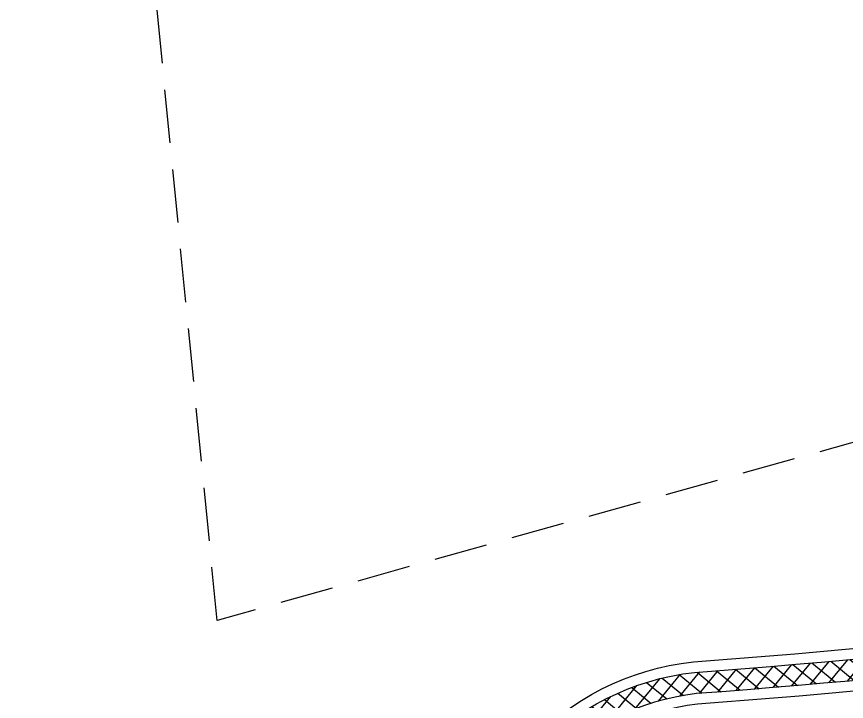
# Model space of a CAD drawing. Header units: millimetres. Extents: x -244126 to 368105, y -173968 to 259060.
# Drawn here: x -165911.926 to -165907.73, y 87849.218 to 87852.68 of the extents above; entities that cross this region are included whole.
import ezdxf
from ezdxf.xclip import XClip

# ---------------------------------------------------------------- set-up
doc = ezdxf.new("R2010")
doc.units = ezdxf.units.MM
doc.header["$MEASUREMENT"] = 0
doc.header["$XCLIPFRAME"] = 0
doc.linetypes.add('DASHED2', pattern=[0.375, 0.25, -0.125])
for name, color, linetype in [('A03-WALL', 3, 'Continuous'), ('A03-WALL HATCH', 251, 'Continuous'), ('A04-PLAN', 1, 'Continuous'), ('WALL', 2, 'Continuous')]:
    doc.layers.add(name, color=color, linetype=linetype)

# ---------------------------------------------------------------- blocks, each defined once
blk = doc.blocks.new('A$Cb154329e')
at = {"layer": 'A03-WALL HATCH'}
h = blk.add_hatch(dxfattribs=at)
h.set_pattern_fill('ANSI37', color=256, scale=0.25)
h.set_pattern_definition([(45, (-81.79331738757901, -52.23515354446135), (-0.02209708691207961, 0.02209708691207961), []), (135, (-81.79331738757901, -52.23515354446135), (-0.02209708691207961, -0.02209708691207961), [])])
edge = h.paths.add_edge_path()
edge.add_line((20.40142226842832, 12.95158103942251), (20.40142226842832, 13.00433428344763))
edge.add_arc((19.15928256795197, 16.66755367283762), 3.86808574495218, 282.6257047257694, 288.73098417133707, ccw=False)
edge.add_arc((16.70365160810923, 32.89186298641212), 20.26947967272558, 268.581327626964, 279.37303665744633, ccw=False)
edge.add_arc((16.21077084354415, 12.01763824466009), 0.6110237421777174, 90.83931823944624, 250.7313776549114)
edge.add_arc((20.82079767919751, 22.15444325140437), 11.74450227172822, 245.8143272805016, 267.9536339812313)
edge.add_line((20.40142226842832, 10.41743094522221), (20.40142226842832, 10.46745943690656))
edge.add_arc((20.82123631968584, 22.15361272240465), 11.69369156638703, 245.8123425830243, 267.9425878315174, ccw=False)
edge.add_arc((16.21077084353903, 12.01763824461828), 0.5610237421545792, 90.93774179051519, 251.20522543813541, ccw=False)
edge.add_arc((16.70365160771484, 32.89186298665033), 20.31947967299216, 268.5841671264625, 279.3768025153869)
edge.add_arc((19.1592862516217, 16.66755536070018), 3.918082061499379, 282.6036592374201, 288.4831978670996)
edge = h.paths.add_edge_path()
edge.add_line((20.40142226842832, 20.33077306222776), (20.40142226842832, 20.3835296819791))
edge.add_arc((19.15928625162157, 16.66755536070103), 3.918082061499812, 71.51680213290042, 77.37344776320002)
edge.add_arc((17.7014815481129, 10.3509734889642), 10.40065437154657, 77.14332945660298, 99.92284212921679)
edge.add_line((15.90922185243108, 20.59604140184819), (15.91940121841616, 20.54708839859813))
edge.add_arc((17.70142373912008, 10.35087435240225), 10.35076736962715, 77.13947321820609, 99.91362319208872, ccw=False)
edge.add_arc((19.15928256795197, 16.66755367283761), 3.868085744952325, 71.26901582866361, 77.36656343530387, ccw=False)
at = {"layer": 'A03-WALL'}
for points in [[(20.50142226842832, 10.38944778780495, -0.09904370964155813), (16, 11.41755337384529, -0.8380031923200583), (16.20195186918136, 12.65360084280837, 0.04711978440607178), (20, 12.91755337384529, 0.03406564397090448), (20.50142226842832, 13.06644702802237, 0.03406564397090448)], [(20.50142226842832, 12.95991904404863, -0.03189122913405056), (20.01900061231572, 12.81933663482778, -0.04712885989326017), (16.2014908415731, 12.55358165001962, 0.8414991650303832), (16.03904161625542, 11.50986809516326, 0.09903835303504276), (20.50142226842832, 10.48945274304099)]]:
    blk.add_lwpolyline(points, format="xyb", dxfattribs=at)
at = {"layer": 'A03-WALL HATCH'}
for points in [[(20.40142226842831, 10.41743094522222, -0.09690255996944291), (16.00913455034606, 11.44084294408094, -0.8382973573172939), (16.20182035828475, 12.6285964284325, 0.04712254630614952), (20.00477280002087, 12.89300289191306, 0.02664561036101089), (20.40142226842832, 13.00433428344764, 0.02664561036101089)], [(20.40142226842832, 12.95158103942252, -0.02565995646317042), (20.01423357566819, 12.84388799627777, -0.04712659728353701), (16.20158915640786, 12.57858684821986, 0.8410904530455021), (16.03002057422418, 11.48652904736809, 0.09686265081176336), (20.40142226842832, 10.46745943690656)]]:
    blk.add_lwpolyline(points, format="xyb", dxfattribs=at)
at = {"layer": 'A04-PLAN', "color": 252, "linetype": 'DASHED2', "ltscale": 0.5}
blk.add_lwpolyline([(15.10000520537142, 21.47552535822615), (21.10005932685453, 20.41755393089261), (21.10005932685453, 13.91755337384529), (15.10000520537142, 12.85958194651175)], close=True, dxfattribs=at)
blk = doc.blocks.new('G$CE2FEF259')
at = {"layer": 'WALL', "color": 8, "rotation": 5.624329713739069}
blk.add_blockref('A$Cb154329e', (2335.50810046785, 911.4048977327766), dxfattribs=at)

msp = doc.modelspace()

# ---------------------------------------------------------------- block references
at = {"layer": 'WALL'}
ref = msp.add_blockref('G$CE2FEF259', (-170976.4656206129, 85853.65289265019), dxfattribs=dict(at, xscale=2.15622, yscale=2.15622, zscale=2.15622))
XClip(ref).set_block_clipping_path([(229.89170362055302, 427.7812507301569), (2596.170375071466, 1370.8402830809355)])

doc.saveas('drawing.dxf')
